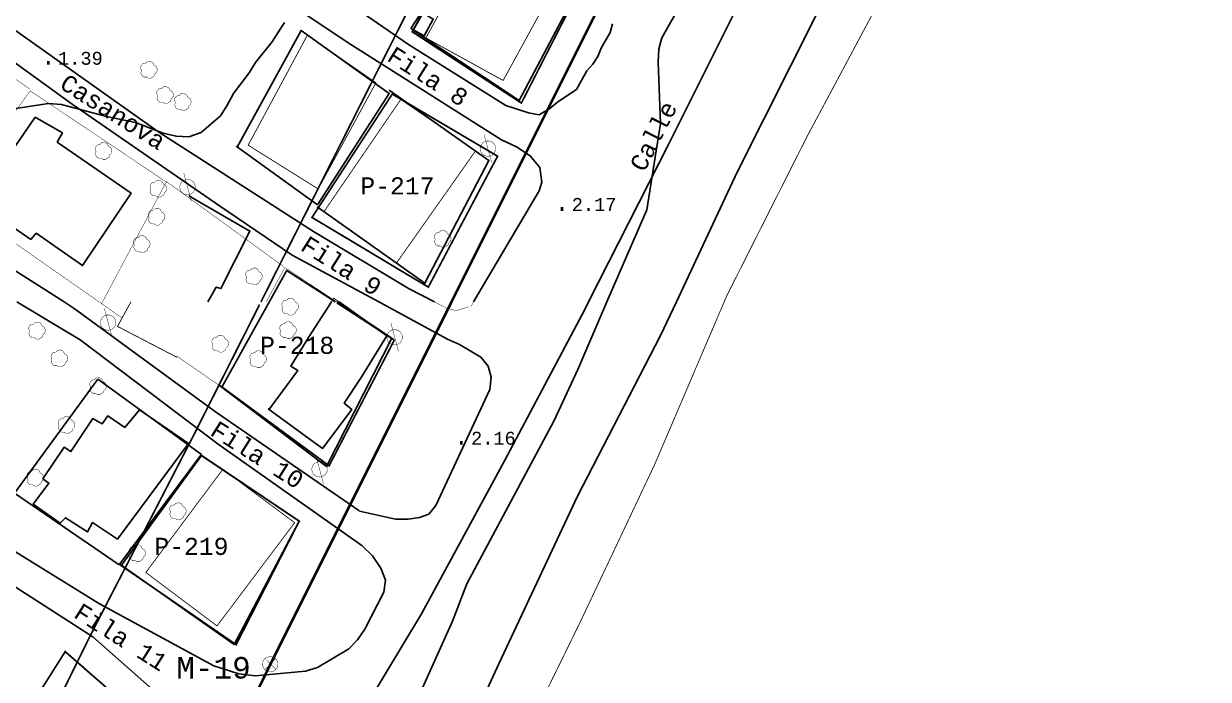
# Model space of a CAD drawing. Extents: x 743000 to 743800, y 4405200 to 4405700.
# Drawn here: x 743381.3 to 743519.1, y 4405456.1 to 4405532.4 of the extents above; entities that cross this region are included whole.
import ezdxf

# ---------------------------------------------------------------- set-up
doc = ezdxf.new("R2010")
doc.units = 0
doc.header["$MEASUREMENT"] = 0
for name, color, linetype in [('10', 7, 'CONTINUOUS'), ('13', 7, 'CONTINUOUS'), ('18', 7, 'CONTINUOUS'), ('2', 7, 'CONTINUOUS'), ('21', 7, 'CONTINUOUS'), ('24', 7, 'CONTINUOUS'), ('32', 7, 'CONTINUOUS'), ('41', 7, 'CONTINUOUS'), ('42', 7, 'CONTINUOUS'), ('46', 7, 'CONTINUOUS'), ('50', 7, 'CONTINUOUS'), ('51', 7, 'CONTINUOUS'), ('6', 7, 'CONTINUOUS'), ('8', 7, 'CONTINUOUS')]:
    doc.layers.add(name, color=color, linetype=linetype)
doc.styles.add('MONOTXT', font='monotxt', dxfattribs={"height": 0.2})

msp = doc.modelspace()

# ---------------------------------------------------------------- linework, layer by layer
at = {"layer": '10', "color": 7, "linetype": 'Continuous', "const_width": 0.05}
for points in [[(743410.01, 4405458.81), (743410.4400000002, 4405458.67), (743410.6299999999, 4405458.54), (743410.76, 4405458.37), (743410.8699999999, 4405458.16), (743410.8999999998, 4405457.94), (743410.8999999998, 4405457.73), (743410.7099999998, 4405457.32), (743410.52, 4405457.16), (743410.33, 4405457.05), (743410.1199999999, 4405457), (743409.8999999998, 4405457), (743409.68, 4405457.05), (743409.5, 4405457.16), (743409.3099999998, 4405457.32), (743409.1199999999, 4405457.73), (743409.14, 4405458.16), (743409.25, 4405458.37), (743409.3899999999, 4405458.54), (743409.58, 4405458.67), (743410.01, 4405458.81)], [(743410.6299999999, 4405458.54), (743409.3899999999, 4405457.27)], [(743409.41, 4405458.560000001), (743410.66, 4405457.27)]]:
    msp.add_lwpolyline(points, dxfattribs=at)
at = {"layer": '13', "color": 3, "linetype": 'Continuous', "const_width": 0.3}
for points in [[(743431.07, 4405500), (743450.56, 4405538.99), (743465.56, 4405568.23), (743509.0899999999, 4405656.84), (743533.5600000002, 4405700)], [(743431.12, 4405500.09), (743410.0399999998, 4405457.92), (743376.41, 4405388.97), (743346.8899999999, 4405331.61), (743325.06, 4405304.71), (743296.21, 4405258.39), (743270.08, 4405200)]]:
    msp.add_lwpolyline(points, dxfattribs=at)
at = {"layer": '18', "color": 3, "linetype": 'Continuous', "const_width": 0.2}
for points in [[(743408.92, 4405500), (743427.63, 4405537.09), (743484.82, 4405651.64), (743488.56, 4405660.14), (743491.18, 4405665.38), (743493.39, 4405669.01), (743496.91, 4405672.46), (743500.55, 4405674.36), (743504.28, 4405675.62), (743507.9500000002, 4405676.19), (743512.13, 4405676), (743518.5199999998, 4405673.48)], [(743281.2, 4405272.04), (743285.31, 4405278.33), (743294.8699999999, 4405292.97), (743308.6099999999, 4405313.85), (743312.17, 4405319.15), (743322.8899999999, 4405332.82), (743328.7199999999, 4405340), (743330.7900000002, 4405342.73), (743346.3100000002, 4405374.15), (743389.0899999999, 4405461.23), (743401.1800000002, 4405484.66), (743408.76, 4405499.69)]]:
    msp.add_lwpolyline(points, dxfattribs=at)
at = {"layer": '2', "color": 7, "linetype": 'Continuous'}
msp.add_3dface([(743800, 4405200), (743800, 4405700), (743000.0000000001, 4405700), (743000.0000000001, 4405200)], dxfattribs=at)
at = {"layer": '21', "color": 30, "linetype": 'Continuous'}
for points, elevation in [([(743457.22, 4405500), (743464.3, 4405515.1), (743473.62, 4405533.64), (743483.67, 4405551.83), (743494.38, 4405570.48), (743496.9599999998, 4405575.44), (743497.24, 4405576.5), (743498.3299999998, 4405583.47), (743507.9799999999, 4405601.01), (743517.7800000001, 4405619.48), (743520.6399999999, 4405627.31)], 1), ([(743449.15, 4405500), (743453.8, 4405510.72), (743455.37, 4405520.77), (743455.12, 4405527.89), (743455.17, 4405529.44), (743455.54, 4405530.71), (743457.6999999998, 4405534.560000001), (743458.7000000002, 4405535.76), (743461.3000000002, 4405538.08), (743462.2899999998, 4405539.54), (743472.27, 4405556.97), (743481.3900000001, 4405575.14), (743481.3900000001, 4405575.14), (743482.28, 4405584.25), (743482.87, 4405585.84), (743485.0199999998, 4405588.98), (743489.62, 4405604.84), (743490.4799999999, 4405611.07), (743490.4399999998, 4405612.46), (743490.31, 4405613.5), (743489.2499999999, 4405616.93), (743488.8100000002, 4405617.91), (743488.0999999999, 4405618.7), (743487.1199999999, 4405619.22)], 2), ([(743411.68, 4405532.5), (743410.19, 4405530.22), (743408.2799999998, 4405527.84), (743407.54, 4405526.65), (743405.7299999999, 4405524.25), (743404.95, 4405522.79), (743404.2099999998, 4405521.66), (743401.9599999998, 4405519.71), (743400.55, 4405519.19), (743399.0600000002, 4405519.27), (743397.55, 4405519.64), (743394.3299999998, 4405520.86), (743390.9599999998, 4405521.56), (743385.75, 4405522.95), (743384.2099999998, 4405523.07), (743379.44, 4405522.34)], 2), ([(743397.5400000002, 4405385.18), (743397.6399999999, 4405386.22), (743398.0199999998, 4405387.99), (743405.45, 4405406.64), (743413.9599999998, 4405425.43), (743422.8599999999, 4405444.35), (743431.2, 4405462.89), (743432.8399999999, 4405467.22), (743443.01, 4405486.23), (743445.75, 4405492.16), (743449.15, 4405500)], 2), ([(743404.48, 4405379.78), (743411.54, 4405398.95), (743418.69, 4405419.09), (743427.8299999998, 4405438.91), (743436.5899999999, 4405457.92), (743445.7399999999, 4405477.42), (743455.39, 4405496.1), (743457.22, 4405500)], 1)]:
    msp.add_lwpolyline(points, dxfattribs=dict(at, elevation=elevation))
at = {"layer": '32', "color": 5, "linetype": 'Continuous', "const_width": 0.1}
for points in [[(743462.77, 4405500), (743463.06, 4405500.69), (743472.3699999999, 4405519.16), (743482.14, 4405537.46), (743491.8699999999, 4405556.61), (743501.5799999998, 4405574.34), (743512.06, 4405592.03), (743525.19, 4405608.5), (743528.1599999998, 4405612.17)], [(743413.3100000002, 4405374.88), (743416.11, 4405382.51), (743416.96, 4405384.48), (743423.13, 4405404.63), (743429.2799999998, 4405424.56), (743436.61, 4405443.51), (743446.04, 4405462.79), (743454.66, 4405481.03), (743462.77, 4405500)]]:
    msp.add_lwpolyline(points, dxfattribs=at)
at = {"layer": '41', "color": 1, "linetype": 'Continuous', "const_width": 0.05}
for points, elevation in [([(743382.0799999998, 4405524.73), (743375.2599999999, 4405529.52)], 3.34), ([(743390.1199999999, 4405500), (743390.52, 4405499.72)], 3.33), ([(743390.5, 4405500), (743390.3899999999, 4405499.8), (743392.82, 4405498.11)], 3.53), ([(743399.16, 4405493.7), (743404.17, 4405490.22)], 3.53)]:
    msp.add_lwpolyline(points, dxfattribs=dict(at, elevation=elevation))
at = {"layer": '41', "color": 1, "linetype": 'Continuous', "extrusion": (-0.0003593474999882272, -0.0005247235999828093, 0.9999997977672385), "const_width": 0.05, "elevation": -2575.475398}
msp.add_lwpolyline([(743397.9832024755, 4405513.135082942), (743382.053203504, 4405523.805084477), (743372.9732004968, 4405511.205082677), (743390.0731993926, 4405499.255081098)], dxfattribs=at)
at = {"layer": '41', "color": 1, "linetype": 'Continuous', "extrusion": (-0.0003739020999945858, -0.0005155832999925343, 0.9999997971855198), "const_width": 0.05, "elevation": -2545.82757}
msp.add_lwpolyline([(743411.4993581015, 4405503.402962835), (743397.8893590531, 4405513.272964146), (743390.449355834, 4405499.272962285)], dxfattribs=at)
at = {"layer": '41', "color": 1, "linetype": 'Continuous', "extrusion": (0.0109214861002729, -0.005937366500148361, 0.9999227314249859), "const_width": 0.05, "elevation": -18034.39165}
msp.add_lwpolyline([(743373.3924229881, 4405470.575423133), (743367.3318014755, 4405474.585493815), (743365.1519314981, 4405470.575423133)], dxfattribs=at)
at = {"layer": '41', "color": 1, "linetype": 'Continuous', "extrusion": (0.8790060002922695, -0.4768107081958067, 0), "const_width": 0.05, "elevation": -1447128.13752}
msp.add_lwpolyline([(4226926.558729433, 3.54), (4226915.569043361, 3.53)], dxfattribs=at)
at = {"layer": '41', "color": 1, "linetype": 'Continuous'}
for points in [[(743434.1900000002, 4405545.57, 3.63), (743426.6099999999, 4405531.6, 4.18), (743438.95, 4405523.41, 4.16), (743446.41, 4405537.59, 3.83), (743434.1900000002, 4405545.57, 3.75)], [(743406.05, 4405518.1, 3.54), (743415.4799999999, 4405511.3, 3.42), (743423.8399999999, 4405524.24, 3.08), (743413.6, 4405531.57, 3.76), (743406.1499999998, 4405518, 3.75)], [(743415.45, 4405511.05, 3.65), (743427.99, 4405502.17, 3.61), (743435.4300000002, 4405516.45, 3.48), (743423.83, 4405524.63, 3.4)], [(743404.1099999999, 4405490.3, 3.49), (743416.55, 4405480.88, 3.4), (743424.1399999999, 4405495.79, 3.35), (743417.7699999998, 4405500, 3.45)], [(743402.0099999999, 4405482.25, 3.81), (743389.97, 4405491.01, 3.81), (743380.26, 4405477.76, 3.8), (743392.45, 4405469.45, 3.79), (743401.95, 4405482.2, 3.96)], [(743392.5099999999, 4405469.53, 3.76), (743405.81, 4405460.16, 3.59), (743413.3499999999, 4405474.5, 3.61), (743401.9199999998, 4405482.2, 4.08)]]:
    msp.add_polyline3d(points, dxfattribs=at)
at = {"layer": '42', "color": 3, "linetype": 'Continuous', "const_width": 0.05}
for points, elevation in [([(743396.5399999998, 4405526.28), (743396.13, 4405526.01), (743395.86, 4405526.01), (743395.5999999999, 4405526.16), (743395.3199999998, 4405526.16), (743395.0899999999, 4405526.32), (743394.9599999998, 4405526.62), (743395.03, 4405526.95), (743394.93, 4405527.21), (743394.98, 4405527.46), (743395.19, 4405527.69), (743395.49, 4405527.74), (743395.7000000002, 4405527.95), (743396.05, 4405527.98), (743396.33, 4405527.84), (743396.4999999999, 4405527.53), (743396.7399999999, 4405527.39), (743396.88, 4405527.1), (743396.82, 4405526.72), (743396.61, 4405526.52), (743396.5399999998, 4405526.28)], 2.88), ([(743398.41, 4405523.35), (743398, 4405523.08), (743397.7299999999, 4405523.08), (743397.47, 4405523.23), (743397.1900000002, 4405523.23), (743396.9599999998, 4405523.39), (743396.8299999998, 4405523.69), (743396.9, 4405524.02), (743396.8, 4405524.28), (743396.8499999999, 4405524.53), (743397.06, 4405524.76), (743397.36, 4405524.810000001), (743397.57, 4405525.02), (743397.92, 4405525.05), (743398.2, 4405524.91), (743398.37, 4405524.6), (743398.6099999999, 4405524.46), (743398.7499999999, 4405524.17), (743398.69, 4405523.79), (743398.4799999999, 4405523.59), (743398.41, 4405523.35)], 2.88), ([(743400.4799999999, 4405522.54), (743400.0699999998, 4405522.27), (743399.7999999998, 4405522.27), (743399.5399999998, 4405522.42), (743399.26, 4405522.42), (743399.0299999998, 4405522.58), (743398.9, 4405522.88), (743398.9699999999, 4405523.21), (743398.8699999999, 4405523.47), (743398.92, 4405523.72), (743399.1299999999, 4405523.95), (743399.43, 4405524), (743399.6399999999, 4405524.21), (743399.99, 4405524.24), (743400.2699999998, 4405524.1), (743400.44, 4405523.79), (743400.6800000002, 4405523.65), (743400.8199999998, 4405523.36), (743400.7600000001, 4405522.98), (743400.55, 4405522.78), (743400.4799999999, 4405522.54)], 2.88), ([(743391.2600000001, 4405516.85), (743390.8499999999, 4405516.58), (743390.58, 4405516.58), (743390.3200000002, 4405516.73), (743390.0399999998, 4405516.73), (743389.8100000002, 4405516.89), (743389.68, 4405517.19), (743389.7499999999, 4405517.52), (743389.6500000001, 4405517.78), (743389.7, 4405518.03), (743389.91, 4405518.26), (743390.2099999998, 4405518.310000001), (743390.4200000002, 4405518.52), (743390.7699999998, 4405518.55), (743391.05, 4405518.41), (743391.2199999999, 4405518.1), (743391.46, 4405517.96), (743391.6, 4405517.67), (743391.54, 4405517.29), (743391.33, 4405517.09), (743391.2600000001, 4405516.85)], 5.2), ([(743397.63, 4405512.46), (743397.2199999999, 4405512.19), (743396.9500000002, 4405512.19), (743396.69, 4405512.34), (743396.41, 4405512.34), (743396.18, 4405512.5), (743396.05, 4405512.8), (743396.1199999999, 4405513.13), (743396.02, 4405513.39), (743396.0699999998, 4405513.64), (743396.28, 4405513.87), (743396.5799999998, 4405513.92), (743396.79, 4405514.13), (743397.14, 4405514.16), (743397.4199999998, 4405514.02), (743397.5899999999, 4405513.71), (743397.8299999998, 4405513.57), (743397.9699999999, 4405513.28), (743397.9099999998, 4405512.9), (743397.7000000002, 4405512.7), (743397.63, 4405512.46)], 5.2), ([(743397.43, 4405509.2), (743397.02, 4405508.93), (743396.7499999999, 4405508.93), (743396.4899999999, 4405509.08), (743396.21, 4405509.08), (743395.9799999999, 4405509.24), (743395.8499999999, 4405509.54), (743395.92, 4405509.87), (743395.82, 4405510.13), (743395.8699999999, 4405510.38), (743396.08, 4405510.61), (743396.3799999999, 4405510.66), (743396.59, 4405510.87), (743396.9400000002, 4405510.9), (743397.2199999999, 4405510.76), (743397.39, 4405510.45), (743397.63, 4405510.31), (743397.7699999998, 4405510.02), (743397.7099999998, 4405509.64), (743397.4999999999, 4405509.44), (743397.43, 4405509.2)], 5.38), ([(743395.7099999998, 4405506.02), (743395.2999999998, 4405505.75), (743395.03, 4405505.75), (743394.7699999998, 4405505.9), (743394.49, 4405505.9), (743394.2599999999, 4405506.060000001), (743394.13, 4405506.36), (743394.2, 4405506.69), (743394.0999999999, 4405506.95), (743394.15, 4405507.2), (743394.3599999999, 4405507.43), (743394.66, 4405507.48), (743394.8699999999, 4405507.69), (743395.2199999999, 4405507.72), (743395.5, 4405507.58), (743395.67, 4405507.27), (743395.9099999998, 4405507.13), (743396.05, 4405506.84), (743395.9899999999, 4405506.46), (743395.78, 4405506.26), (743395.7099999998, 4405506.02)], 5.7), ([(743430.69, 4405506.63), (743430.2800000001, 4405506.36), (743430.01, 4405506.36), (743429.75, 4405506.51), (743429.4699999999, 4405506.51), (743429.2399999999, 4405506.67), (743429.11, 4405506.97), (743429.1800000002, 4405507.3), (743429.0799999998, 4405507.56), (743429.1299999999, 4405507.810000001), (743429.34, 4405508.04), (743429.64, 4405508.09), (743429.85, 4405508.3), (743430.2000000002, 4405508.33), (743430.48, 4405508.19), (743430.6499999998, 4405507.88), (743430.8899999999, 4405507.74), (743431.0300000001, 4405507.45), (743430.9699999999, 4405507.07), (743430.7599999999, 4405506.87), (743430.69, 4405506.63)], 4.87), ([(743408.7499999999, 4405502.26), (743408.34, 4405501.99), (743408.07, 4405501.99), (743407.8100000002, 4405502.14), (743407.53, 4405502.14), (743407.3000000002, 4405502.3), (743407.17, 4405502.6), (743407.24, 4405502.93), (743407.1399999999, 4405503.19), (743407.1899999998, 4405503.44), (743407.4, 4405503.67), (743407.7, 4405503.72), (743407.91, 4405503.93), (743408.26, 4405503.96), (743408.54, 4405503.82), (743408.7099999998, 4405503.51), (743408.95, 4405503.37), (743409.0899999999, 4405503.08), (743409.03, 4405502.7), (743408.82, 4405502.5), (743408.7499999999, 4405502.26)], 4.11), ([(743411.45, 4405500), (743411.6, 4405500.16), (743411.9, 4405500.21), (743412.11, 4405500.42), (743412.46, 4405500.45), (743412.74, 4405500.310000001), (743412.9099999998, 4405500)], 4.11), ([(743412.9499999998, 4405498.75), (743412.5400000002, 4405498.48), (743412.2699999998, 4405498.48), (743412.0099999999, 4405498.63), (743411.7299999999, 4405498.63), (743411.4999999999, 4405498.79), (743411.37, 4405499.09), (743411.4400000002, 4405499.42), (743411.3399999999, 4405499.68), (743411.39, 4405499.93), (743411.45, 4405500)], 4.11), ([(743412.9099999998, 4405500), (743413.15, 4405499.86), (743413.29, 4405499.57), (743413.23, 4405499.19), (743413.0199999998, 4405498.99), (743412.9499999998, 4405498.75)], 4.11), ([(743383.53, 4405495.96), (743383.12, 4405495.69), (743382.85, 4405495.69), (743382.5899999999, 4405495.84), (743382.3100000002, 4405495.84), (743382.0799999998, 4405496), (743381.95, 4405496.3), (743382.02, 4405496.63), (743381.92, 4405496.89), (743381.9699999999, 4405497.14), (743382.1800000002, 4405497.37), (743382.4799999999, 4405497.42), (743382.6900000002, 4405497.63), (743383.0400000002, 4405497.66), (743383.32, 4405497.52), (743383.49, 4405497.21), (743383.73, 4405497.07), (743383.87, 4405496.78), (743383.81, 4405496.4), (743383.5999999999, 4405496.2), (743383.53, 4405495.96)], 4.88), ([(743412.7099999998, 4405496.01), (743412.3000000002, 4405495.74), (743412.0300000001, 4405495.74), (743411.77, 4405495.89), (743411.4899999999, 4405495.89), (743411.26, 4405496.05), (743411.13, 4405496.35), (743411.2000000002, 4405496.68), (743411.0999999999, 4405496.94), (743411.15, 4405497.19), (743411.36, 4405497.42), (743411.66, 4405497.47), (743411.87, 4405497.68), (743412.2199999999, 4405497.71), (743412.5, 4405497.57), (743412.6699999998, 4405497.26), (743412.9099999998, 4405497.12), (743413.0500000002, 4405496.83), (743412.9899999999, 4405496.45), (743412.7799999998, 4405496.25), (743412.7099999998, 4405496.01)], 4.11), ([(743404.82, 4405494.44), (743404.4100000001, 4405494.17), (743404.1400000001, 4405494.17), (743403.88, 4405494.32), (743403.5999999999, 4405494.32), (743403.37, 4405494.48), (743403.24, 4405494.78), (743403.3100000002, 4405495.11), (743403.2099999998, 4405495.37), (743403.26, 4405495.62), (743403.47, 4405495.85), (743403.77, 4405495.9), (743403.98, 4405496.11), (743404.3299999998, 4405496.14), (743404.61, 4405496), (743404.7799999998, 4405495.69), (743405.0199999998, 4405495.55), (743405.1600000001, 4405495.26), (743405.0999999999, 4405494.88), (743404.8899999999, 4405494.68), (743404.82, 4405494.44)], 4.11), ([(743386.1299999999, 4405492.72), (743385.7199999999, 4405492.45), (743385.4500000002, 4405492.45), (743385.19, 4405492.6), (743384.91, 4405492.6), (743384.68, 4405492.76), (743384.55, 4405493.06), (743384.6199999999, 4405493.39), (743384.5199999998, 4405493.65), (743384.5700000002, 4405493.9), (743384.7799999998, 4405494.13), (743385.0799999998, 4405494.18), (743385.2899999998, 4405494.39), (743385.6399999999, 4405494.42), (743385.9200000002, 4405494.28), (743386.0899999999, 4405493.97), (743386.3299999998, 4405493.83), (743386.4699999999, 4405493.54), (743386.4099999998, 4405493.16), (743386.2000000002, 4405492.96), (743386.1299999999, 4405492.72)], 4.88), ([(743409.23, 4405492.63), (743408.82, 4405492.36), (743408.55, 4405492.36), (743408.2899999998, 4405492.51), (743408.01, 4405492.51), (743407.7799999998, 4405492.67), (743407.6499999998, 4405492.97), (743407.7199999999, 4405493.3), (743407.62, 4405493.560000001), (743407.67, 4405493.810000001), (743407.88, 4405494.04), (743408.18, 4405494.09), (743408.39, 4405494.3), (743408.74, 4405494.33), (743409.0199999998, 4405494.19), (743409.19, 4405493.88), (743409.43, 4405493.74), (743409.57, 4405493.45), (743409.5099999999, 4405493.07), (743409.2999999998, 4405492.87), (743409.23, 4405492.63)], 4.11), ([(743390.62, 4405489.5), (743390.2099999998, 4405489.23), (743389.94, 4405489.23), (743389.68, 4405489.38), (743389.4, 4405489.38), (743389.17, 4405489.54), (743389.0399999998, 4405489.84), (743389.1099999999, 4405490.17), (743389.01, 4405490.43), (743389.0600000002, 4405490.68), (743389.2699999998, 4405490.91), (743389.5700000002, 4405490.96), (743389.78, 4405491.17), (743390.1299999999, 4405491.2), (743390.41, 4405491.060000001), (743390.58, 4405490.75), (743390.82, 4405490.61), (743390.9599999998, 4405490.32), (743390.8999999998, 4405489.94), (743390.69, 4405489.74), (743390.62, 4405489.5)], 6.2), ([(743386.9599999998, 4405484.99), (743386.55, 4405484.72), (743386.28, 4405484.72), (743386.0199999998, 4405484.87), (743385.74, 4405484.87), (743385.5099999999, 4405485.03), (743385.3799999999, 4405485.33), (743385.4500000002, 4405485.66), (743385.3499999999, 4405485.92), (743385.4, 4405486.17), (743385.61, 4405486.4), (743385.91, 4405486.45), (743386.12, 4405486.66), (743386.4699999999, 4405486.69), (743386.75, 4405486.55), (743386.9199999998, 4405486.24), (743387.1599999998, 4405486.1), (743387.3, 4405485.810000001), (743387.2399999999, 4405485.43), (743387.03, 4405485.23), (743386.9599999998, 4405484.99)], 6.23), ([(743383.32, 4405478.86), (743382.91, 4405478.59), (743382.6399999999, 4405478.59), (743382.38, 4405478.74), (743382.1, 4405478.74), (743381.87, 4405478.9), (743381.7399999999, 4405479.2), (743381.81, 4405479.53), (743381.7099999998, 4405479.79), (743381.7600000001, 4405480.04), (743381.9699999999, 4405480.27), (743382.2700000001, 4405480.32), (743382.4799999999, 4405480.53), (743382.8299999998, 4405480.560000001), (743383.11, 4405480.42), (743383.28, 4405480.11), (743383.5199999998, 4405479.97), (743383.66, 4405479.68), (743383.5999999999, 4405479.3), (743383.3899999999, 4405479.1), (743383.32, 4405478.86)], 6.23), ([(743399.91, 4405474.95), (743399.4999999999, 4405474.68), (743399.23, 4405474.68), (743398.9699999999, 4405474.83), (743398.69, 4405474.83), (743398.4599999998, 4405474.99), (743398.3299999998, 4405475.29), (743398.4, 4405475.62), (743398.3, 4405475.88), (743398.3499999999, 4405476.13), (743398.5600000002, 4405476.36), (743398.8599999999, 4405476.41), (743399.0700000002, 4405476.62), (743399.42, 4405476.65), (743399.7000000002, 4405476.51), (743399.8699999999, 4405476.2), (743400.1099999999, 4405476.06), (743400.25, 4405475.77), (743400.19, 4405475.39), (743399.98, 4405475.19), (743399.91, 4405474.95)], 6.23), ([(743395.1700000002, 4405470.08), (743394.76, 4405469.810000001), (743394.49, 4405469.810000001), (743394.23, 4405469.96), (743393.9499999998, 4405469.96), (743393.72, 4405470.12), (743393.5899999999, 4405470.42), (743393.66, 4405470.75), (743393.5600000002, 4405471.01), (743393.6099999999, 4405471.26), (743393.82, 4405471.49), (743394.1199999999, 4405471.54), (743394.3299999998, 4405471.75), (743394.68, 4405471.78), (743394.9599999998, 4405471.64), (743395.1299999999, 4405471.33), (743395.3699999999, 4405471.19), (743395.51, 4405470.9), (743395.45, 4405470.52), (743395.24, 4405470.32), (743395.1700000002, 4405470.08)], 6.23)]:
    msp.add_lwpolyline(points, dxfattribs=dict(at, elevation=elevation))
at = {"layer": '46', "color": 7, "linetype": 'Continuous', "const_width": 0.2}
for points in [[(743439.2, 4405523.13), (743426.5199999998, 4405531.41), (743434.51, 4405545.46), (743446.55, 4405537.51), (743439.2, 4405523.13)], [(743428.3799999999, 4405501.73), (743414.86, 4405509.83), (743424.19, 4405524.17), (743436.43, 4405516.95), (743428.3799999999, 4405501.73)], [(743417.5899999999, 4405500), (743411.92, 4405503.66), (743409.8899999999, 4405500)], [(743424.4300000002, 4405495.57), (743416.85, 4405480.96), (743404.39, 4405490.12), (743409.9300000002, 4405500.07)], [(743424.4300000002, 4405495.57), (743417.7399999999, 4405499.91)], [(743406.0399999998, 4405460.16), (743392.68, 4405469.35), (743402.0200000001, 4405482.16), (743413.38, 4405474.52), (743406.0399999998, 4405460.16)], [(743370.31, 4405386.73), (743348.11, 4405399.560000001), (743368.99, 4405432.2), (743386.17, 4405459.35), (743401.52, 4405445.95), (743386.71, 4405417.65), (743370.31, 4405386.73)]]:
    msp.add_lwpolyline(points, dxfattribs=at)
at = {"layer": '51', "color": 1, "linetype": 'Continuous', "extrusion": (-0.001120736700052725, 0.0009918941000466633, 0.9999988800470446), "const_width": 0.1, "elevation": 3545.819711}
msp.add_lwpolyline([(743434.9033914616, 4405542.620130008), (743427.6434072284, 4405529.350118546), (743436.6234127963, 4405524.400121045), (743443.8234082746, 4405537.55012258), (743434.9033914616, 4405542.620130008)], dxfattribs=at)
at = {"layer": '51', "color": 1, "linetype": 'Continuous', "extrusion": (-0.002746204400052308, 0.001485025100028286, 0.9999951265190474), "const_width": 0.1, "elevation": 4509.356168}
msp.add_lwpolyline([(743411.5503247601, 4405529.191251209), (743404.6603507412, 4405516.391237225), (743412.8004024327, 4405511.301231482), (743419.5103771306, 4405523.651245231), (743411.5503247601, 4405529.191251209)], dxfattribs=at)
at = {"layer": '51', "color": 1, "linetype": 'Continuous', "extrusion": (0.002719849799980783, 0.007312462299948334, 0.9999695646929347), "const_width": 0.1, "elevation": 34245.971385}
msp.add_lwpolyline([(743413.4559804802, 4405377.831553909), (743421.9359491125, 4405371.931542994), (743431.1061871852, 4405384.941744011), (743422.4063281632, 4405390.902050196), (743413.4559804802, 4405377.831553909)], dxfattribs=at)
at = {"layer": '51', "color": 1, "linetype": 'Continuous', "extrusion": (0.8770249695022986, -0.4804447969012591, 0), "const_width": 0.1, "elevation": -1464624.628021}
msp.add_lwpolyline([(4220907.256679977, 8.35), (4220893.186385025, 8.41)], dxfattribs=at)
at = {"layer": '51', "color": 1, "linetype": 'Continuous', "extrusion": (0.1195846457011671, 0.1685056371016446, 0.9784198295095492), "const_width": 0.1, "elevation": 831260.977848}
msp.add_lwpolyline([(1943407.229362076, -3936149.657990348), (1943407.989625189, -3936149.657990348), (1943407.963318506, -3936149.125629606)], dxfattribs=at)
at = {"layer": '51', "color": 1, "linetype": 'Continuous', "extrusion": (-0.002043370600092828, 0.004544270200206442, 0.9999875870454284), "const_width": 0.1, "elevation": 18509.163175}
msp.add_lwpolyline([(743392.2651815773, 4405461.376848149), (743390.7152052472, 4405458.536817637), (743397.5852522063, 4405454.966781964), (743397.635252102, 4405455.0467816)], dxfattribs=at)
at = {"layer": '51', "color": 1, "linetype": 'Continuous', "extrusion": (-0.8704347560167216, 0.4922837957094571, 0), "const_width": 0.1, "elevation": 1521672.670463}
msp.add_lwpolyline([(-4200658.172992812, 8.45), (-4200665.445220806, 8.44)], dxfattribs=at)
at = {"layer": '51', "color": 1, "linetype": 'Continuous', "extrusion": (0.0001860816000039958, -0.000555995200011939, 0.9999998281214733), "const_width": 0.1, "elevation": -2302.439206}
msp.add_lwpolyline([(743395.5255198426, 4405467.950788637), (743403.8055215604, 4405461.740784892), (743412.8255195431, 4405473.74078953), (743404.4755196879, 4405479.950787705), (743395.5255198426, 4405467.950788637)], dxfattribs=at)
at = {"layer": '51', "color": 1, "linetype": 'Continuous'}
for points in [[(743426.35, 4405531.810000001, 5.14), (743427.9, 4405530.93, 5.07), (743428.95, 4405532.89, 4.9), (743427.5899999999, 4405533.71, 4.9), (743426.35, 4405531.810000001, 5.14)], [(743382.6599999998, 4405521.5, 8.38), (743375.8699999999, 4405511.62, 8.49), (743382.1699999998, 4405507.27, 8.49), (743382.8, 4405508, 8.49), (743388.19, 4405504.24, 8.49), (743393.82, 4405512.66, 8.5), (743385.2499999999, 4405518.6, 8.5), (743385.8399999999, 4405519.66, 8.5), (743382.6599999998, 4405521.5, 8.38)], [(743402.75, 4405500, 8.44), (743403.73, 4405501.74, 8.44), (743404.28, 4405501.55, 8.41), (743407.64, 4405508.24, 8.38), (743400.5599999998, 4405512.34, 8.35)], [(743409.76, 4405487.59, 8.09), (743416.07, 4405482.98, 8.1), (743419.5, 4405487.49, 8.77), (743418.6099999999, 4405488.22, 8.77), (743420.59, 4405491.22, 9.38), (743423.5399999998, 4405496.08, 8.19), (743418.02, 4405500, 8.19)], [(743417.12, 4405500, 8.3), (743414.45, 4405495.86, 9.34), (743412.38, 4405492.53, 9.16), (743413.21, 4405492.02, 9.28), (743409.92, 4405487.58, 8.09), (743409.76, 4405487.59, 8.09)], [(743400.5, 4405483.53, 7.94), (743394.8, 4405487.45, 8.42), (743393.0899999999, 4405485.42, 8.45), (743391.11, 4405486.75, 8.45), (743390.45, 4405485.82, 8.28), (743389.39, 4405486.46, 8.03), (743386.8399999999, 4405482.6, 8.46), (743386.03, 4405483.12, 8.46), (743383.5700000002, 4405479.44, 8.62), (743384.2699999998, 4405478.94, 8.74), (743382.4500000002, 4405476.49, 8.26), (743385.5899999999, 4405474.28, 8.26), (743386.2000000002, 4405474.91, 8.26), (743388.7699999998, 4405473.26, 8.26), (743389.3499999999, 4405474.35, 8.76), (743392.2599999999, 4405472.44, 8.76), (743400.5, 4405483.53, 7.94)]]:
    msp.add_polyline3d(points, dxfattribs=at)
at = {"layer": '6', "color": 7, "linetype": 'Continuous', "const_width": 0.05}
for points, elevation in [([(743429.11, 4405500), (743430.4699999999, 4405499.3), (743431.6499999998, 4405498.99), (743433.0199999998, 4405499.43)], 2.72), ([(743433.33, 4405499.47), (743433.6399999999, 4405500)], 2.41)]:
    msp.add_lwpolyline(points, dxfattribs=dict(at, elevation=elevation))
at = {"layer": '6', "color": 7, "linetype": 'Continuous'}
for points in [[(743446.9999999999, 4405500, 2.43), (743456.3299999998, 4405518.37, 2.17), (743465.7399999999, 4405537.27, 2.18), (743475.4199999998, 4405556.54, 2.18), (743484.22, 4405575.34, 2.19), (743490.23, 4405596.03, 2.47), (743500.0600000002, 4405614.62, 2.48), (743507.54, 4405633.86, 1.95), (743507.54, 4405633.86, 1.95), (743508.62, 4405635.77, 1.92), (743509.2399999999, 4405636.56, 1.92), (743510.7099999998, 4405637.61, 1.92), (743512.4400000002, 4405638.25, 1.92), (743514.2799999998, 4405638.42, 1.92), (743515.8799999999, 4405638.13, 1.92), (743518.05, 4405637.03, 1.92)], [(743422.63, 4405500, 2.78), (743412.57, 4405505.46, 2.82), (743404.1, 4405511.17, 2.82), (743386.9799999999, 4405522.99, 2.26), (743370.5, 4405534.9, 2.01), (743354.11, 4405546.61, 1.99), (743337.27, 4405558.82, 1.99), (743320.5999999999, 4405571.32, 1.99), (743311.7599999999, 4405578.63, 1.98), (743310.9799999999, 4405579.62, 1.98), (743309.9799999999, 4405580.02, 1.98), (743309.1199999999, 4405579.02, 1.98), (743301.4999999999, 4405565.08, 1.98), (743301.12, 4405563.75, 1.97), (743300.94, 4405562.35, 1.97), (743300.98, 4405560.95, 1.97), (743301.64, 4405559.46, 1.97), (743302.24, 4405558.64, 1.97), (743318.8499999999, 4405545.67, 1.98), (743335.7099999998, 4405534.6, 1.98), (743352.9300000002, 4405522.56, 1.99), (743369.8100000002, 4405510.33, 2.35), (743386.05, 4405500, 2.56)], [(743433.6399999999, 4405500, 2.41), (743441.28, 4405512.92, 2.37), (743441.5700000002, 4405513.94, 2.37), (743441.3399999999, 4405515.64, 2.37), (743440.2299999999, 4405517.01, 2.37), (743438.6399999999, 4405518.04, 2.37), (743436.87, 4405518.87, 2.38), (743419.3899999999, 4405529.95, 2.57), (743402.06, 4405541.48, 2.03), (743385.7999999998, 4405554.16, 2.02), (743368.29, 4405566.62, 2.02)], [(743374.9, 4405565.88, 1.74), (743391.6900000002, 4405553.92, 1.74), (743408.91, 4405541.8, 2.11), (743426.0899999999, 4405529.92, 2.49), (743437.38, 4405522.85, 2.5), (743440.03, 4405521.98, 2.51), (743441.2699999998, 4405521.76, 2.51), (743442.49, 4405522.48, 2.51), (743443.45, 4405523.27, 2.51), (743445.5899999999, 4405524.69, 2.51), (743446.8100000002, 4405526.88, 2.51), (743447.52, 4405527.63, 2.51), (743448.0700000002, 4405528.54, 2.51), (743448.49, 4405529.51, 2.51), (743449.52, 4405531.32, 2.51), (743449.7900000002, 4405532.35, 2.51)], [(743380.1199999999, 4405531.77, 2.05), (743397.06, 4405519.73, 2.86), (743415.04, 4405508.21, 2.87), (743426.15, 4405501.52, 2.72), (743429.11, 4405500, 2.72)], [(743381.34, 4405394.38, 1.26), (743381.59, 4405394.84, 2.22), (743391.34, 4405412.810000001, 2.31), (743401.2700000001, 4405430.3, 2.32), (743401.2700000001, 4405430.3, 2.32), (743405.4799999999, 4405441.1, 2.42), (743405.77, 4405442.73, 2.43), (743405.87, 4405444.29, 2.43), (743405.7099999998, 4405445.84, 2.43), (743405.19, 4405447.12, 2.43), (743389.39, 4405461.07, 2.51), (743372.1700000002, 4405472.13, 2.31), (743354.53, 4405483.76, 2.28), (743337.3199999998, 4405495.54, 2.12), (743330.6699999998, 4405500, 2.12)], [(743336.5, 4405500, 1.98), (743341.0899999999, 4405496.87, 1.98), (743354.8700000001, 4405487.8, 1.98), (743372.01, 4405476.1, 1.98), (743390.1399999999, 4405464.89, 2.48), (743403.4499999998, 4405457.71, 2.71), (743406.3499999999, 4405456.77, 2.56), (743408.2699999998, 4405456.55, 2.55), (743414.11, 4405457.07, 2.54), (743415.5, 4405457.52, 2.54), (743419.1399999999, 4405459.69, 2.47), (743420.1499999998, 4405460.73, 2.47), (743421.02, 4405461.96, 2.47), (743423.2, 4405466.26, 2.47), (743423.39, 4405467.67, 2.47), (743422.8499999999, 4405469.07, 2.47), (743421.91, 4405470.47, 2.47), (743420.67, 4405471.68, 2.47), (743403.9599999998, 4405483.46, 2.69), (743387.91, 4405495.6, 2.87), (743380.55, 4405500, 2.56)], [(743386.05, 4405500, 2.56), (743387.2299999999, 4405499.25, 2.58), (743403.66, 4405487.22, 2.59), (743420.31, 4405475.75, 2.59), (743420.3299999998, 4405475.75, 2.59)], [(743389.7899999998, 4405388.63, 1.94), (743390.3499999999, 4405389.71, 2.27), (743399.1500000001, 4405408.97, 2.52), (743407.2499999999, 4405428.18, 2.53), (743416.87, 4405445.91, 2.54), (743427.5700000002, 4405463.74, 2.55), (743437.2399999999, 4405481.54, 2.55), (743446.5999999999, 4405499.22, 2.44), (743446.9999999999, 4405500, 2.43)], [(743420.3999999998, 4405475.67, 2.52), (743424.58, 4405474.74, 2.5), (743426.0400000002, 4405474.74, 2.5), (743427.37, 4405474.93, 2.5), (743428.44, 4405475.32, 2.5), (743429.26, 4405476.33, 2.5), (743435.52, 4405489.84, 2.51), (743435.6699999998, 4405491.24, 2.51), (743435.34, 4405492.53, 2.51), (743434.4999999999, 4405493.6, 2.51), (743432.01, 4405495.05, 2.56), (743430.6099999999, 4405495.67, 2.75), (743422.63, 4405500, 2.78)]]:
    msp.add_polyline3d(points, dxfattribs=at)
at = {"layer": '8', "color": 7, "linetype": 'Continuous', "const_width": 0.05}
for points, elevation in [([(743435.7599999999, 4405518.6), (743435.7099999998, 4405518.63), (743435.65, 4405518.65), (743435.5999999999, 4405518.68), (743435.55, 4405518.69), (743435.4899999999, 4405518.71), (743435.44, 4405518.71), (743435.3799999999, 4405518.72), (743435.3299999998, 4405518.72), (743435.27, 4405518.72), (743435.2099999998, 4405518.72), (743435.15, 4405518.71), (743435.1, 4405518.7), (743435.04, 4405518.68), (743434.9899999999, 4405518.67), (743434.94, 4405518.64), (743434.8899999999, 4405518.62), (743434.84, 4405518.59), (743434.79, 4405518.560000001), (743434.75, 4405518.53), (743434.7000000002, 4405518.49), (743434.6599999998, 4405518.45), (743434.6299999999, 4405518.41), (743434.59, 4405518.36), (743434.56, 4405518.310000001), (743434.53, 4405518.26), (743434.4999999999, 4405518.22), (743434.4799999999, 4405518.16), (743434.4599999998, 4405518.11), (743434.4400000002, 4405518.05), (743434.43, 4405518), (743434.42, 4405517.94), (743434.42, 4405517.89), (743434.42, 4405517.83), (743434.42, 4405517.77), (743434.42, 4405517.72), (743434.43, 4405517.66), (743434.4400000002, 4405517.61), (743434.4599999998, 4405517.55), (743434.4799999999, 4405517.5), (743434.4999999999, 4405517.45), (743434.53, 4405517.39), (743434.56, 4405517.35), (743434.59, 4405517.3), (743434.6199999999, 4405517.26), (743434.6599999998, 4405517.21), (743434.7000000002, 4405517.17), (743434.75, 4405517.14), (743434.79, 4405517.1), (743434.84, 4405517.07), (743434.8899999999, 4405517.04), (743434.94, 4405517.02), (743434.9899999999, 4405517), (743435.04, 4405516.98), (743435.1, 4405516.96), (743435.1599999998, 4405516.95), (743435.2099999998, 4405516.94), (743435.27, 4405516.94), (743435.32, 4405516.93), (743435.3799999999, 4405516.94), (743435.44, 4405516.95), (743435.4899999999, 4405516.96), (743435.55, 4405516.97), (743435.5999999999, 4405516.98), (743435.66, 4405517), (743435.7099999998, 4405517.03), (743435.7599999999, 4405517.06), (743435.81, 4405517.09), (743435.85, 4405517.12), (743435.8899999999, 4405517.16), (743435.9400000002, 4405517.19), (743435.9799999999, 4405517.23), (743436.0099999999, 4405517.28), (743436.0500000002, 4405517.32), (743436.0799999998, 4405517.37), (743436.1, 4405517.42), (743436.13, 4405517.47), (743436.1499999998, 4405517.53), (743436.17, 4405517.58), (743436.18, 4405517.63), (743436.1899999998, 4405517.69), (743436.2000000002, 4405517.75), (743436.2000000002, 4405517.8), (743436.2000000002, 4405517.86), (743436.2000000002, 4405517.91), (743436.1899999998, 4405517.97), (743436.18, 4405518.03), (743436.17, 4405518.08), (743436.1499999998, 4405518.14), (743436.13, 4405518.19), (743436.1099999999, 4405518.24), (743436.0799999998, 4405518.29), (743436.0500000002, 4405518.34), (743436.0099999999, 4405518.38), (743435.9799999999, 4405518.43), (743435.9400000002, 4405518.47), (743435.9, 4405518.51), (743435.85, 4405518.54), (743435.8, 4405518.57), (743435.7599999999, 4405518.6)], 10.44), ([(743435.7499999999, 4405516.19), (743434.8699999999, 4405519.47)], 10.44), ([(743400.84, 4405514.13), (743400.79, 4405514.16), (743400.7299999999, 4405514.18), (743400.6800000002, 4405514.21), (743400.63, 4405514.22), (743400.57, 4405514.24), (743400.52, 4405514.24), (743400.4599999998, 4405514.25), (743400.4100000001, 4405514.25), (743400.3499999999, 4405514.25), (743400.29, 4405514.25), (743400.2299999999, 4405514.24), (743400.18, 4405514.23), (743400.1199999999, 4405514.21), (743400.0699999998, 4405514.2), (743400.02, 4405514.17), (743399.9699999999, 4405514.15), (743399.9200000002, 4405514.12), (743399.8699999999, 4405514.09), (743399.8299999998, 4405514.06), (743399.78, 4405514.02), (743399.74, 4405513.98), (743399.7099999998, 4405513.94), (743399.67, 4405513.89), (743399.6399999999, 4405513.84), (743399.6099999999, 4405513.79), (743399.5799999998, 4405513.75), (743399.5599999998, 4405513.69), (743399.5399999998, 4405513.64), (743399.5199999998, 4405513.58), (743399.51, 4405513.53), (743399.4999999999, 4405513.47), (743399.4999999999, 4405513.42), (743399.4999999999, 4405513.36), (743399.4999999999, 4405513.3), (743399.4999999999, 4405513.25), (743399.51, 4405513.19), (743399.5199999998, 4405513.14), (743399.5399999998, 4405513.08), (743399.5599999998, 4405513.03), (743399.5799999998, 4405512.98), (743399.6099999999, 4405512.92), (743399.6399999999, 4405512.88), (743399.67, 4405512.83), (743399.7000000002, 4405512.79), (743399.74, 4405512.74), (743399.78, 4405512.7), (743399.8299999998, 4405512.67), (743399.8699999999, 4405512.63), (743399.9200000002, 4405512.6), (743399.9699999999, 4405512.57), (743400.02, 4405512.55), (743400.0699999998, 4405512.53), (743400.1199999999, 4405512.51), (743400.18, 4405512.49), (743400.24, 4405512.48), (743400.29, 4405512.47), (743400.3499999999, 4405512.47), (743400.3999999998, 4405512.46), (743400.4599999998, 4405512.47), (743400.52, 4405512.48), (743400.57, 4405512.49), (743400.63, 4405512.5), (743400.6800000002, 4405512.51), (743400.74, 4405512.53), (743400.79, 4405512.560000001), (743400.84, 4405512.59), (743400.8899999999, 4405512.62), (743400.93, 4405512.65), (743400.9699999999, 4405512.69), (743401.02, 4405512.72), (743401.06, 4405512.76), (743401.0899999999, 4405512.810000001), (743401.1299999999, 4405512.85), (743401.16, 4405512.9), (743401.1800000002, 4405512.95), (743401.2099999998, 4405513), (743401.2299999999, 4405513.06), (743401.25, 4405513.11), (743401.26, 4405513.16), (743401.2700000001, 4405513.22), (743401.28, 4405513.28), (743401.28, 4405513.33), (743401.28, 4405513.39), (743401.28, 4405513.44), (743401.2700000001, 4405513.5), (743401.26, 4405513.560000001), (743401.25, 4405513.61), (743401.2299999999, 4405513.67), (743401.2099999998, 4405513.72), (743401.1900000002, 4405513.77), (743401.16, 4405513.82), (743401.1299999999, 4405513.87), (743401.0899999999, 4405513.91), (743401.06, 4405513.96), (743401.02, 4405514), (743400.9799999999, 4405514.04), (743400.93, 4405514.07), (743400.88, 4405514.1), (743400.84, 4405514.13)], 9.99), ([(743400.83, 4405511.72), (743399.95, 4405515)], 9.99), ([(743391.6, 4405495.96), (743390.7199999999, 4405499.24)], 10.5), ([(743391.6099999999, 4405498.37), (743391.56, 4405498.4), (743391.5, 4405498.42), (743391.45, 4405498.45), (743391.3999999998, 4405498.46), (743391.34, 4405498.48), (743391.29, 4405498.48), (743391.2299999999, 4405498.49), (743391.1800000002, 4405498.49), (743391.1199999999, 4405498.49), (743391.0599999998, 4405498.49), (743391, 4405498.48), (743390.9500000002, 4405498.47), (743390.8899999999, 4405498.45), (743390.8399999999, 4405498.44), (743390.79, 4405498.41), (743390.74, 4405498.39), (743390.69, 4405498.36), (743390.6399999999, 4405498.33), (743390.6, 4405498.3), (743390.5499999998, 4405498.26), (743390.51, 4405498.22), (743390.48, 4405498.18), (743390.44, 4405498.13), (743390.41, 4405498.08), (743390.3799999999, 4405498.03), (743390.3499999999, 4405497.99), (743390.3299999998, 4405497.93), (743390.3099999998, 4405497.88), (743390.29, 4405497.82), (743390.28, 4405497.77), (743390.27, 4405497.71), (743390.27, 4405497.66), (743390.27, 4405497.6), (743390.27, 4405497.54), (743390.27, 4405497.49), (743390.28, 4405497.43), (743390.29, 4405497.38), (743390.3099999998, 4405497.32), (743390.3299999998, 4405497.27), (743390.3499999999, 4405497.22), (743390.3799999999, 4405497.16), (743390.41, 4405497.12), (743390.44, 4405497.07), (743390.4699999999, 4405497.03), (743390.51, 4405496.98), (743390.5499999998, 4405496.94), (743390.6, 4405496.91), (743390.6399999999, 4405496.87), (743390.69, 4405496.84), (743390.74, 4405496.81), (743390.79, 4405496.79), (743390.8399999999, 4405496.77), (743390.8899999999, 4405496.75), (743390.9500000002, 4405496.73), (743391.01, 4405496.72), (743391.0599999998, 4405496.71), (743391.1199999999, 4405496.71), (743391.1700000002, 4405496.7), (743391.2299999999, 4405496.71), (743391.29, 4405496.72), (743391.34, 4405496.73), (743391.3999999998, 4405496.74), (743391.45, 4405496.75), (743391.51, 4405496.77), (743391.56, 4405496.8), (743391.6099999999, 4405496.83), (743391.66, 4405496.86), (743391.7, 4405496.89), (743391.7399999999, 4405496.93), (743391.7899999998, 4405496.96), (743391.8299999998, 4405497), (743391.86, 4405497.05), (743391.8999999998, 4405497.09), (743391.9300000002, 4405497.14), (743391.9500000002, 4405497.19), (743391.9799999999, 4405497.24), (743391.9999999999, 4405497.3), (743392.02, 4405497.35), (743392.03, 4405497.4), (743392.04, 4405497.46), (743392.05, 4405497.52), (743392.05, 4405497.57), (743392.05, 4405497.63), (743392.05, 4405497.68), (743392.04, 4405497.74), (743392.03, 4405497.8), (743392.02, 4405497.85), (743391.9999999999, 4405497.91), (743391.9799999999, 4405497.96), (743391.9599999998, 4405498.01), (743391.9300000002, 4405498.06), (743391.8999999998, 4405498.11), (743391.86, 4405498.15), (743391.8299999998, 4405498.2), (743391.7899999998, 4405498.24), (743391.7499999999, 4405498.28), (743391.7, 4405498.310000001), (743391.6499999998, 4405498.34), (743391.6099999999, 4405498.37)], 10.5), ([(743424.9099999998, 4405494.26), (743424.03, 4405497.54)], 9.99), ([(743424.92, 4405496.67), (743424.87, 4405496.7), (743424.81, 4405496.72), (743424.76, 4405496.75), (743424.7099999998, 4405496.76), (743424.6499999998, 4405496.78), (743424.5999999999, 4405496.78), (743424.54, 4405496.79), (743424.4899999999, 4405496.79), (743424.4300000002, 4405496.79), (743424.3699999999, 4405496.79), (743424.3099999998, 4405496.78), (743424.26, 4405496.77), (743424.2, 4405496.75), (743424.15, 4405496.74), (743424.0999999999, 4405496.71), (743424.05, 4405496.69), (743424, 4405496.66), (743423.95, 4405496.63), (743423.91, 4405496.6), (743423.8599999999, 4405496.560000001), (743423.82, 4405496.52), (743423.79, 4405496.48), (743423.75, 4405496.43), (743423.72, 4405496.38), (743423.69, 4405496.33), (743423.66, 4405496.29), (743423.64, 4405496.23), (743423.6199999999, 4405496.18), (743423.5999999999, 4405496.12), (743423.5899999999, 4405496.07), (743423.5799999998, 4405496.01), (743423.5799999998, 4405495.96), (743423.5799999998, 4405495.9), (743423.5799999998, 4405495.84), (743423.5799999998, 4405495.79), (743423.5899999999, 4405495.73), (743423.5999999999, 4405495.68), (743423.6199999999, 4405495.62), (743423.64, 4405495.57), (743423.66, 4405495.52), (743423.69, 4405495.46), (743423.72, 4405495.42), (743423.75, 4405495.37), (743423.7799999998, 4405495.33), (743423.82, 4405495.28), (743423.8599999999, 4405495.24), (743423.91, 4405495.21), (743423.95, 4405495.17), (743424, 4405495.14), (743424.05, 4405495.11), (743424.0999999999, 4405495.09), (743424.15, 4405495.07), (743424.2, 4405495.05), (743424.26, 4405495.03), (743424.32, 4405495.02), (743424.3699999999, 4405495.01), (743424.4300000002, 4405495.01), (743424.4799999999, 4405495), (743424.54, 4405495.01), (743424.5999999999, 4405495.02), (743424.6499999998, 4405495.03), (743424.7099999998, 4405495.04), (743424.76, 4405495.05), (743424.8199999998, 4405495.07), (743424.87, 4405495.1), (743424.92, 4405495.13), (743424.9699999999, 4405495.16), (743425.01, 4405495.19), (743425.05, 4405495.23), (743425.1, 4405495.26), (743425.14, 4405495.3), (743425.17, 4405495.35), (743425.2099999998, 4405495.39), (743425.2399999999, 4405495.44), (743425.26, 4405495.49), (743425.29, 4405495.54), (743425.31, 4405495.6), (743425.3299999998, 4405495.65), (743425.34, 4405495.7), (743425.3499999999, 4405495.76), (743425.36, 4405495.82), (743425.36, 4405495.87), (743425.36, 4405495.93), (743425.36, 4405495.98), (743425.3499999999, 4405496.04), (743425.34, 4405496.1), (743425.3299999998, 4405496.15), (743425.31, 4405496.21), (743425.29, 4405496.26), (743425.27, 4405496.310000001), (743425.2399999999, 4405496.36), (743425.2099999998, 4405496.41), (743425.17, 4405496.45), (743425.14, 4405496.5), (743425.1, 4405496.54), (743425.06, 4405496.58), (743425.01, 4405496.61), (743424.9599999998, 4405496.64), (743424.92, 4405496.67)], 9.99), ([(743416.1900000002, 4405481.32), (743416.14, 4405481.35), (743416.0799999998, 4405481.37), (743416.0300000001, 4405481.4), (743415.9799999999, 4405481.41), (743415.92, 4405481.43), (743415.8699999999, 4405481.43), (743415.81, 4405481.44), (743415.76, 4405481.44), (743415.7000000002, 4405481.44), (743415.64, 4405481.44), (743415.5799999998, 4405481.43), (743415.53, 4405481.42), (743415.4699999999, 4405481.4), (743415.42, 4405481.39), (743415.37, 4405481.36), (743415.3199999998, 4405481.34), (743415.27, 4405481.310000001), (743415.2199999999, 4405481.28), (743415.18, 4405481.25), (743415.13, 4405481.21), (743415.09, 4405481.17), (743415.06, 4405481.13), (743415.02, 4405481.08), (743414.9899999999, 4405481.03), (743414.9599999998, 4405480.98), (743414.9300000002, 4405480.94), (743414.91, 4405480.88), (743414.8899999999, 4405480.83), (743414.8699999999, 4405480.77), (743414.86, 4405480.72), (743414.8499999999, 4405480.66), (743414.8499999999, 4405480.61), (743414.8499999999, 4405480.55), (743414.8499999999, 4405480.49), (743414.8499999999, 4405480.44), (743414.86, 4405480.38), (743414.8699999999, 4405480.33), (743414.8899999999, 4405480.27), (743414.91, 4405480.22), (743414.9300000002, 4405480.17), (743414.9599999998, 4405480.11), (743414.9899999999, 4405480.07), (743415.02, 4405480.02), (743415.05, 4405479.98), (743415.09, 4405479.93), (743415.13, 4405479.89), (743415.18, 4405479.86), (743415.2199999999, 4405479.82), (743415.27, 4405479.79), (743415.3199999998, 4405479.76), (743415.37, 4405479.74), (743415.42, 4405479.72), (743415.4699999999, 4405479.7), (743415.53, 4405479.68), (743415.59, 4405479.67), (743415.64, 4405479.66), (743415.7000000002, 4405479.66), (743415.7499999999, 4405479.65), (743415.81, 4405479.66), (743415.8699999999, 4405479.67), (743415.92, 4405479.68), (743415.9799999999, 4405479.69), (743416.0300000001, 4405479.7), (743416.0899999999, 4405479.72), (743416.14, 4405479.75), (743416.1900000002, 4405479.78), (743416.2399999999, 4405479.81), (743416.28, 4405479.84), (743416.32, 4405479.88), (743416.37, 4405479.91), (743416.41, 4405479.95), (743416.44, 4405480), (743416.4799999999, 4405480.04), (743416.5099999999, 4405480.09), (743416.53, 4405480.14), (743416.56, 4405480.19), (743416.5799999998, 4405480.25), (743416.5999999999, 4405480.3), (743416.61, 4405480.35), (743416.62, 4405480.41), (743416.63, 4405480.47), (743416.63, 4405480.52), (743416.63, 4405480.58), (743416.63, 4405480.63), (743416.62, 4405480.69), (743416.61, 4405480.75), (743416.5999999999, 4405480.8), (743416.5799999998, 4405480.86), (743416.56, 4405480.91), (743416.5400000002, 4405480.96), (743416.5099999999, 4405481.01), (743416.4799999999, 4405481.060000001), (743416.44, 4405481.1), (743416.41, 4405481.15), (743416.37, 4405481.19), (743416.3299999998, 4405481.23), (743416.28, 4405481.26), (743416.23, 4405481.29), (743416.1900000002, 4405481.32)], 10.69), ([(743416.1799999998, 4405478.91), (743415.3, 4405482.19)], 10.69)]:
    msp.add_lwpolyline(points, dxfattribs=dict(at, elevation=elevation))

# ---------------------------------------------------------------- texts
at = {"layer": '24', "color": 7, "linetype": 'Continuous', "style": 'MONOTXT'}
for s, height, p in [('.                           ', 1.99, (743383.3399999999, 4405527.58, 1.39)), ('1.39                        ', 1.5, (743385.34, 4405527.58, 1.39)), ('2.17                        ', 1.5, (743445.0599999998, 4405510.59, 2.17)), ('.                           ', 1.99, (743443.0599999998, 4405510.59, 2.17)), ('.                           ', 1.99, (743431.3499999999, 4405483.41, 2.16)), ('2.16                        ', 1.5, (743433.3499999999, 4405483.41, 2.16))]:
    msp.add_text(s, height=height, dxfattribs=at).set_placement(p)
at = {"layer": '50', "color": 7, "linetype": 'Continuous', "style": 'MONOTXT'}
for s, rotation, p in [('Fila 8                      ', 327.6999999869, (743423.4299999998, 4405528.15)), ('Casanova                    ', 327.6999999869, (743385.3799999999, 4405524.94)), ('Calle                       ', 63.05999995759999, (743453.49, 4405514.99)), ('Fila 9                      ', 327.6999999869, (743413.38, 4405506.12)), ('Fila 10', 327.6999999357, (743402.87, 4405484.61)), ('Fila 11', 327.6999999357, (743387.0200000001, 4405463.42))]:
    msp.add_text(s, height=1.99, rotation=rotation, dxfattribs=at).set_placement(p)
for s, height, p in [('P-217                       ', 1.99, (743420.4799999999, 4405512.5)), ('P-218                       ', 1.99, (743408.8299999998, 4405493.97)), ('P-219                       ', 1.99, (743396.5399999998, 4405470.59)), ('M-19                        ', 2.5, (743399.0799999998, 4405456.22))]:
    msp.add_text(s, height=height, dxfattribs=at).set_placement(p)

doc.saveas('drawing.dxf')
